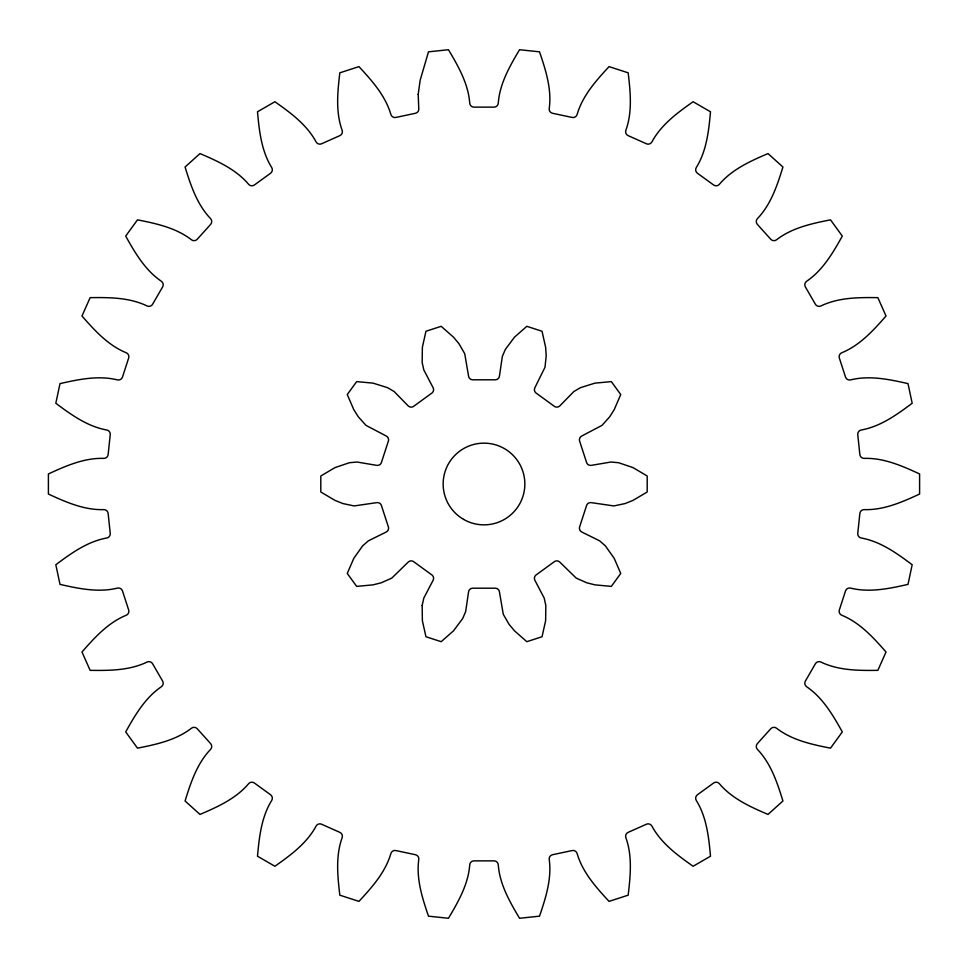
<?xml version="1.0" encoding="UTF-8"?>
<svg xmlns="http://www.w3.org/2000/svg" width="968" height="968" viewBox="0 0 968 968"><rect width="100%" height="100%" fill="white"/><g stroke="black" fill="none" stroke-linecap="round" stroke-linejoin="round"><path stroke-width="1.45" d="M418.2 94.38L418.757 108.368A4.271 4.271 0 0 1 415.272 113.317L396.021 117.406A4.271 4.271 0 0 1 390.83 114.309C385.373 95.65 371.894 80.598 358.946 66.623L339.841 72.818C337.578 91.742 335.533 111.84 342.079 130.148A4.271 4.271 0 0 1 339.707 135.702L321.715 143.712A4.271 4.271 0 0 1 316.004 141.764C306.783 124.642 290.473 112.724 274.9 101.737L257.5 111.78C259.218 130.765 261.396 150.839 271.609 167.391A4.271 4.271 0 0 1 270.447 173.32L254.511 184.888A4.271 4.271 0 0 1 248.51 184.174C235.938 169.339 217.51 161.063 199.989 153.573L185.069 167.004C190.696 185.215 197 204.405 210.431 218.466A4.271 4.271 0 0 1 210.516 224.503L197.339 239.144A4.271 4.271 0 0 1 191.325 239.677C175.934 227.795 156.187 223.535 137.492 219.833L125.695 236.083C134.975 252.721 145.139 270.193 161.196 281.143A4.271 4.271 0 0 1 162.539 287.036L152.702 304.085A4.271 4.271 0 0 1 146.918 305.876C129.397 297.442 109.203 297.382 90.145 297.648L81.977 315.991C94.525 330.342 108.089 345.31 126.07 352.691A4.271 4.271 0 0 1 128.611 358.172L122.537 376.903A4.271 4.271 0 0 1 117.249 379.843C98.361 375.245 78.59 379.383 60.004 383.618L55.829 403.257C71.087 414.679 87.471 426.501 106.601 429.974A4.271 4.271 0 0 1 110.219 434.814L108.162 454.391A4.271 4.271 0 0 1 103.612 458.372C84.18 457.804 65.703 465.959 48.4 473.957L48.4 494.043C65.703 502.041 84.18 510.196 103.612 509.628A4.271 4.271 0 0 1 108.162 513.609L110.219 533.186A4.271 4.271 0 0 1 106.601 538.026C87.471 541.499 71.087 553.321 55.829 564.743L60.004 584.382C78.59 588.617 98.361 592.755 117.249 588.157A4.271 4.271 0 0 1 122.537 591.097L128.611 609.828A4.271 4.271 0 0 1 126.07 615.309C108.089 622.69 94.525 637.658 81.977 652.009L90.145 670.352C109.203 670.618 129.397 670.558 146.918 662.124A4.271 4.271 0 0 1 152.702 663.915L162.539 680.964A4.271 4.271 0 0 1 161.196 686.856C145.139 697.807 134.975 715.279 125.695 731.917L137.492 748.167C156.187 744.465 175.934 740.205 191.325 728.323A4.271 4.271 0 0 1 197.339 728.856L210.516 743.497A4.271 4.271 0 0 1 210.431 749.534C197 763.595 190.696 782.785 185.069 800.996L199.989 814.427C217.51 806.937 235.938 798.66 248.51 783.826A4.271 4.271 0 0 1 254.511 783.112L270.447 794.68A4.271 4.271 0 0 1 271.609 800.609C261.396 817.161 259.218 837.235 257.5 856.22L274.9 866.263C290.473 855.276 306.783 843.358 316.004 826.236A4.271 4.271 0 0 1 321.715 824.288L339.707 832.298A4.271 4.271 0 0 1 342.079 837.852C335.533 856.16 337.578 876.258 339.841 895.182L358.946 901.377C371.894 887.402 385.373 872.35 390.83 853.691A4.271 4.271 0 0 1 396.021 850.594L415.272 854.683A4.271 4.271 0 0 1 418.757 859.632C416.143 878.896 422.326 898.122 428.485 916.164L448.45 918.269C458.215 901.898 468.27 884.377 469.722 864.981A4.271 4.271 0 0 1 474.151 860.867L493.849 860.867A4.271 4.271 0 0 1 498.278 864.981C499.73 884.377 509.785 901.898 519.55 918.269L539.515 916.164C545.674 898.122 551.857 878.896 549.243 859.632A4.271 4.271 0 0 1 552.728 854.683L571.979 850.594A4.271 4.271 0 0 1 577.17 853.691C582.627 872.35 596.106 887.402 609.053 901.377L628.159 895.182C630.422 876.258 632.467 856.16 625.921 837.852A4.271 4.271 0 0 1 628.293 832.298L646.285 824.288A4.271 4.271 0 0 1 651.996 826.236C661.217 843.358 677.527 855.276 693.1 866.263L710.5 856.22C708.782 837.235 706.604 817.161 696.391 800.609A4.271 4.271 0 0 1 697.553 794.68L713.489 783.112A4.271 4.271 0 0 1 719.49 783.826C732.062 798.66 750.49 806.937 768.011 814.427L782.93 800.996C777.304 782.785 771 763.595 757.569 749.534A4.271 4.271 0 0 1 757.484 743.497L770.661 728.856A4.271 4.271 0 0 1 776.675 728.323C792.066 740.205 811.813 744.465 830.508 748.167L842.305 731.917C833.024 715.279 822.86 697.807 806.804 686.856A4.271 4.271 0 0 1 805.461 680.964L815.298 663.915A4.271 4.271 0 0 1 821.082 662.124C838.603 670.558 858.798 670.618 877.855 670.352L886.022 652.009C873.475 637.658 859.911 622.69 841.93 615.309A4.271 4.271 0 0 1 839.389 609.828L845.463 591.097A4.271 4.271 0 0 1 850.751 588.157C869.639 592.755 889.41 588.617 907.996 584.382L912.171 564.743C896.913 553.321 880.529 541.499 861.399 538.026A4.271 4.271 0 0 1 857.781 533.186L859.838 513.609A4.271 4.271 0 0 1 864.388 509.628C883.82 510.196 902.297 502.041 919.6 494.043L919.6 473.957C902.297 465.959 883.82 457.804 864.388 458.372A4.271 4.271 0 0 1 859.838 454.391L857.781 434.814A4.271 4.271 0 0 1 861.399 429.974C880.529 426.501 896.913 414.679 912.171 403.257L907.996 383.618C889.41 379.383 869.639 375.245 850.751 379.843A4.271 4.271 0 0 1 845.463 376.903L839.389 358.172A4.271 4.271 0 0 1 841.93 352.691C859.911 345.31 873.475 330.342 886.022 315.991L877.855 297.648C858.798 297.382 838.603 297.442 821.082 305.876A4.271 4.271 0 0 1 815.298 304.085L805.461 287.036A4.271 4.271 0 0 1 806.804 281.143C822.86 270.193 833.024 252.721 842.305 236.083L830.508 219.833C811.813 223.535 792.066 227.795 776.675 239.677A4.271 4.271 0 0 1 770.661 239.144L757.484 224.503A4.271 4.271 0 0 1 757.569 218.466C771 204.405 777.304 185.215 782.93 167.004L768.011 153.573C750.49 161.063 732.062 169.339 719.49 184.174A4.271 4.271 0 0 1 713.489 184.888L697.553 173.32A4.271 4.271 0 0 1 696.391 167.391C706.604 150.839 708.782 130.765 710.5 111.78L693.1 101.737C677.527 112.724 661.217 124.642 651.996 141.764A4.271 4.271 0 0 1 646.285 143.712L628.293 135.702A4.271 4.271 0 0 1 625.921 130.148C632.467 111.84 630.422 91.742 628.159 72.818L609.053 66.623C596.106 80.598 582.627 95.65 577.17 114.309A4.271 4.271 0 0 1 571.979 117.406L552.728 113.317A4.271 4.271 0 0 1 549.243 108.368C551.857 89.104 545.674 69.877 539.515 51.836L519.55 49.731C509.785 66.102 499.73 83.623 498.278 103.019A4.271 4.271 0 0 1 493.849 107.133L474.151 107.133A4.271 4.271 0 0 1 469.722 103.019C468.27 83.623 458.215 66.102 448.45 49.731L428.485 51.836L420.173 80.199L418.2 94.38M422.169 605.436L422.363 620.682L425.956 636.738L441.178 641.687L453.532 630.809L462.644 618.588L465.656 611.594L468.56 591.835A4.271 4.271 0 0 1 473.4 588.205L494.6 588.205A4.271 4.271 0 0 1 499.44 591.835L503.275 614.293L508.974 624.203L514.468 630.809L526.822 641.687L542.044 636.738L545.637 620.682L545.831 605.436L544.161 598.006L534.893 580.304A4.271 4.271 0 0 1 536.671 574.532L553.817 562.069A4.271 4.271 0 0 1 559.867 562.166L576.178 578.077L586.62 582.748L594.945 584.854L611.328 586.402L620.73 573.455L614.208 558.342L605.399 545.904L599.676 540.87L581.78 532.001A4.271 4.271 0 0 1 579.832 526.277L586.378 506.119A4.271 4.271 0 0 1 591.327 502.646L613.869 505.937L625.062 503.566L633.036 500.383L647.193 491.998L647.193 476.002L633.036 467.617L618.6 462.728L611.014 462.014L591.327 465.354A4.271 4.271 0 0 1 586.378 461.881L579.832 441.723A4.271 4.271 0 0 1 581.78 435.999L601.963 425.4L609.622 416.918L614.208 409.658L620.73 394.545L611.328 381.598L594.945 383.146L580.389 387.672L573.83 391.556L559.867 405.834A4.271 4.271 0 0 1 553.817 405.931L536.671 393.468A4.271 4.271 0 0 1 534.893 387.696L544.996 367.259L546.206 355.897L545.637 347.318L542.044 331.262L526.822 326.313L514.468 337.191L505.356 349.412L502.344 356.406L499.44 376.165A4.271 4.271 0 0 1 494.6 379.795L473.4 379.795A4.271 4.271 0 0 1 468.56 376.165L464.725 353.707L459.026 343.797L453.532 337.191L441.178 326.313L425.956 331.262L422.363 347.318L422.169 362.564L423.839 369.994L433.107 387.696A4.271 4.271 0 0 1 431.329 393.468L414.183 405.931A4.271 4.271 0 0 1 408.133 405.834L394.17 391.556L387.611 387.672L373.055 383.146L356.672 381.598L347.27 394.545L353.792 409.658L358.378 416.918L366.037 425.4L386.22 435.999A4.271 4.271 0 0 1 388.168 441.723L381.622 461.881A4.271 4.271 0 0 1 376.673 465.354L356.986 462.014L349.4 462.728L334.964 467.617L320.807 476.002L320.807 491.998L334.964 500.383L342.938 503.566L354.131 505.937L376.673 502.646A4.271 4.271 0 0 1 381.622 506.119L388.168 526.277A4.271 4.271 0 0 1 386.22 532.001L368.324 540.87L362.601 545.904L353.792 558.342L347.27 573.455L356.672 586.402L373.055 584.854L381.38 582.748L391.822 578.077L408.133 562.166A4.271 4.271 0 0 1 414.183 562.069L431.329 574.532A4.271 4.271 0 0 1 433.107 580.304L423.839 598.006L422.169 605.436M463.575 519.38A40.85 40.85 0 0 0 524.85 484A40.85 40.85 0 0 0 463.575 448.62A40.85 40.85 0 0 0 463.575 519.38"/></g></svg>
